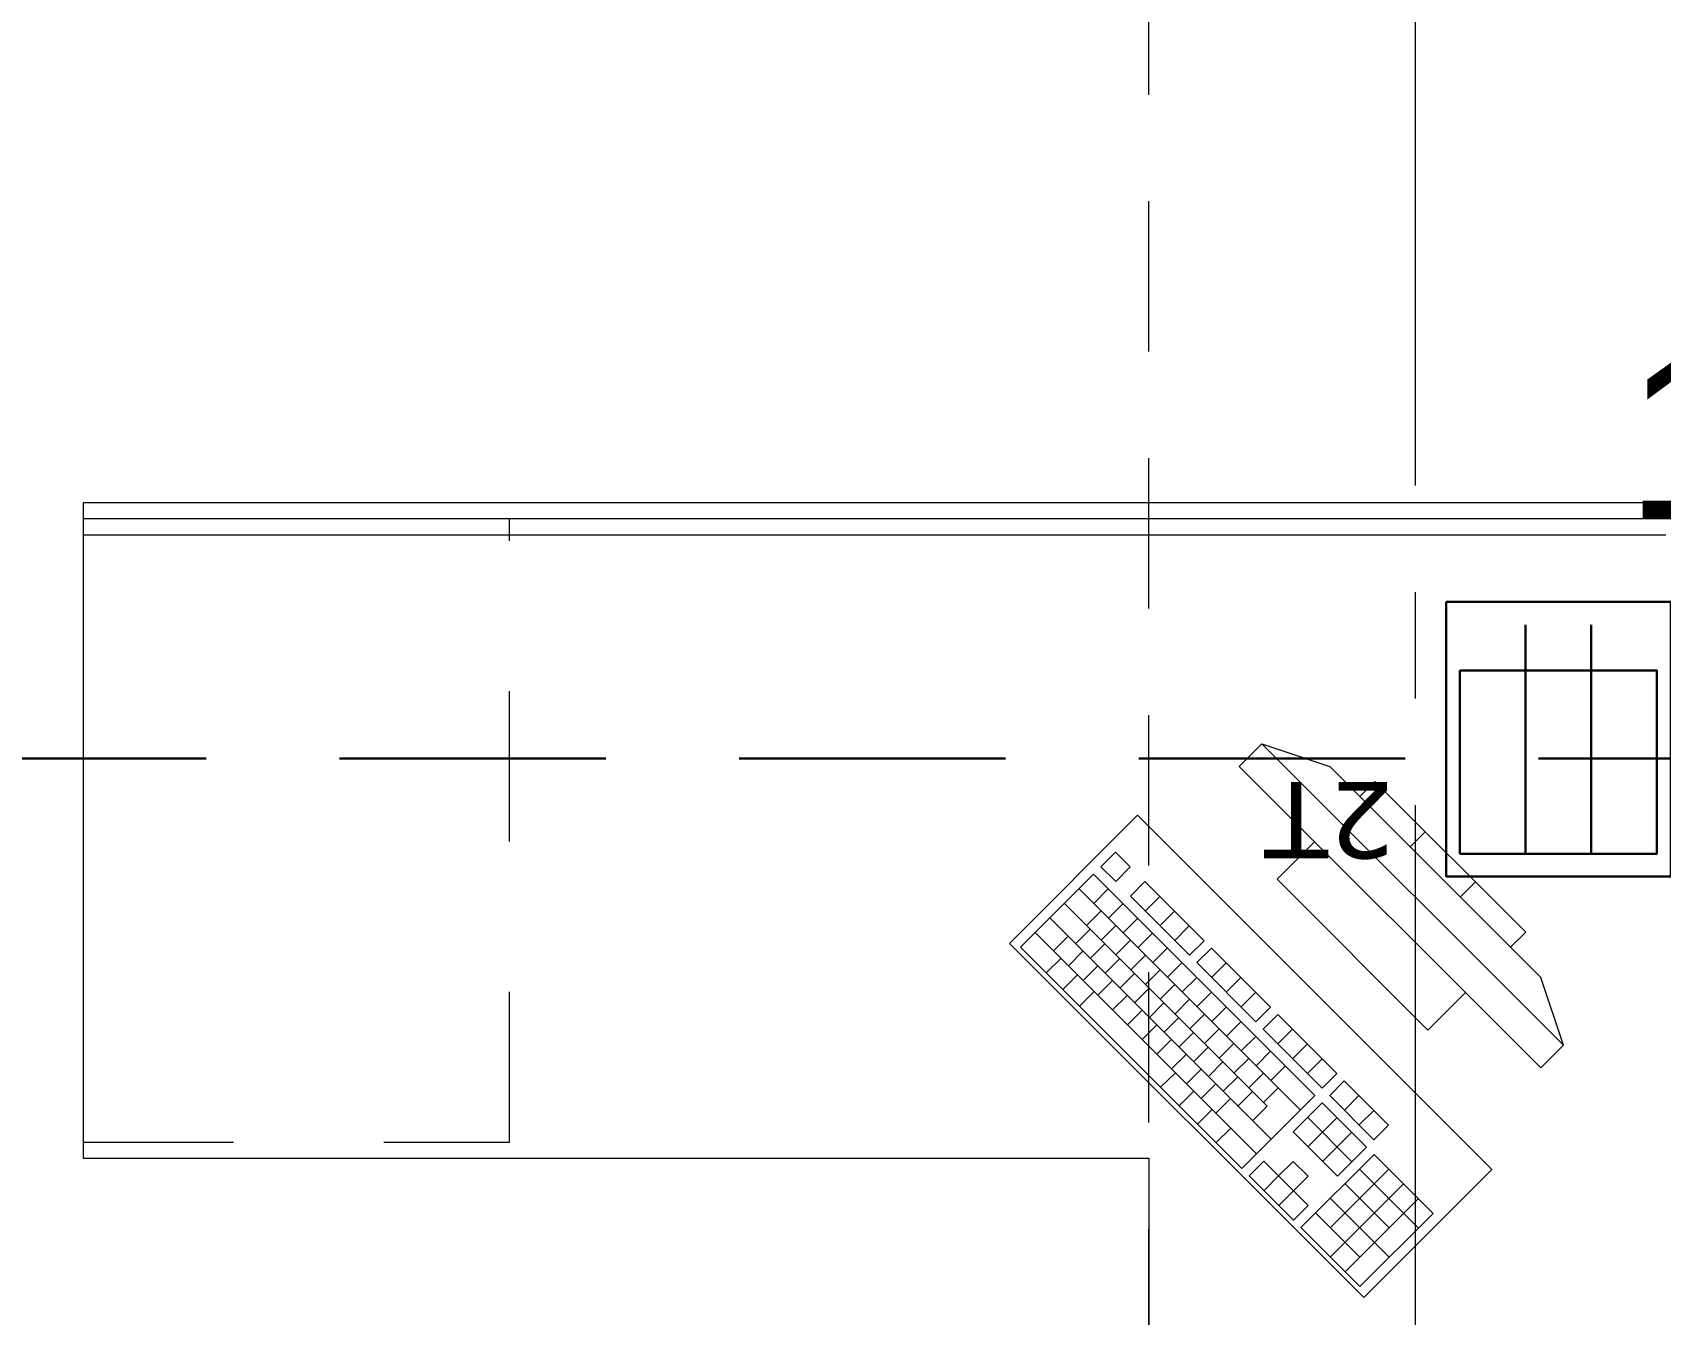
# Model space of a CAD drawing. Header units: inches. Extents: x -19 to 5698, y -728 to 92.
# Drawn here: x 200.022 to 201.55, y 19.872 to 21.075 of the extents above; entities that cross this region are included whole.
import ezdxf

# ---------------------------------------------------------------- set-up
doc = ezdxf.new("R2010")
doc.units = ezdxf.units.IN
doc.header["$MEASUREMENT"] = 0
for name, pattern in [('HIDDEN', [0.375, 0.25, -0.125]), ('Hidden Line', [0.195611, 0.141111, -0.0545]), ('Punto & Raya', [0.65, 0.5, -0.075, 0, -0.075]), ('Rayas', [0.282222, 0.141111, -0.141111])]:
    doc.linetypes.add(name, pattern=pattern)
doc.layers.get('0').update_dxf_attribs({"color": 61})
doc.layers.add('00 conduct tomacorr', color=120, linetype='HIDDEN', lineweight=30)
doc.layers.add('00 IE LUZ EMERGENCIA', color=253, linetype='Continuous', lineweight=0)
for name, color, linetype in [('02 _ ARQ _ ALB _ Ejes Generales', 251, 'Continuous'), ('08 _ STR _ EXT _ 09 Vigas', 251, 'Continuous'), ('Interior - Mobiliario', 7, 'Continuous')]:
    doc.layers.add(name, color=color, linetype=linetype)
doc.styles.add('Annotative', font='arial.ttf')

# ---------------------------------------------------------------- blocks, each defined once
blk = doc.blocks.new('CAJA POP UP 6 MODULOS')
at = {"layer": '00 conduct tomacorr', "linetype": 'Continuous'}
for p, q in [((-0.095, -0.165), (-0.095, -0.0151)), ((-0.052, -0.165), (-0.052, -0.0151)), ((0.052, -0.165), (0.052, -0.0151)), ((0.095, -0.165), (0.095, -0.0151)), ((0, -0.165), (0, -0.18))]:
    blk.add_line(p, q, dxfattribs=at)
for points in [[(-0.147, 0), (0.147, 0), (0.147, -0.18), (-0.147, -0.18)], [(0, 0), (0.147, 0), (0.147, -0.18), (0, -0.18)]]:
    blk.add_lwpolyline(points, close=True, dxfattribs=at)
for points in [[(-0.138, -0.045), (-0.009, -0.045), (-0.009, -0.165), (-0.138, -0.165), (-0.138, -0.045)], [(0.009, -0.045), (0.138, -0.045), (0.138, -0.165), (0.009, -0.165), (0.009, -0.045)]]:
    blk.add_lwpolyline(points, dxfattribs=at)
at = {"color": 1, "insert": (-0.1807, -0.168), "char_height": 0.05, "attachment_point": 1, "rotation": 180}
blk.add_mtext_dynamic_manual_height_columns('{\\fVerdana|b0|i0|c0|p34;2T}', width=0.000481, gutter_width=0.1561, heights=[0], dxfattribs=at)

msp = doc.modelspace()

# ---------------------------------------------------------------- linework, layer by layer
at = {"layer": '00 conduct tomacorr'}
msp.add_line((203.9354, 20.3937), (196.8738, 20.3937), dxfattribs=at)
at = {"layer": '02 _ ARQ _ ALB _ Ejes Generales', "color": 251, "linetype": 'Punto & Raya', "lineweight": 13, "true_color": 0x636466}
msp.add_line((201.32, 3.05), (201.32, 44.9), dxfattribs=at)
at = {"layer": '08 _ STR _ EXT _ 09 Vigas', "color": 251, "linetype": 'Hidden Line', "lineweight": 13, "true_color": 0x636466}
msp.add_line((201.07, 17.4), (201.07, 29.7), dxfattribs=at)
at = {"layer": 'Interior - Mobiliario', "color": 175, "linetype": 'Continuous', "lineweight": 13}
for p, q in [((200.07, 20.6337), (200.07, 20.6037)), ((201.555, 20.6337), (200.07, 20.6337)), ((200.07, 20.6037), (201.555, 20.6037)), ((201.176, 20.4076), (201.1548, 20.3864)), ((201.4589, 20.1248), (201.176, 20.4076)), ((201.176, 20.4076), (201.2397, 20.3864)), ((201.1548, 20.3864), (201.4377, 20.1036)), ((201.2397, 20.3864), (201.4377, 20.1884)), ((201.2821, 20.3723), (201.268, 20.3581)), ((201.4235, 20.2309), (201.2821, 20.3723)), ((201.268, 20.3581), (201.4094, 20.2167)), ((201.2255, 20.3157), (201.1902, 20.2804)), ((201.3669, 20.1743), (201.2255, 20.3157)), ((201.3151, 20.311), (201.3292, 20.3251)), ((201.0386, 20.3059), (201.0249, 20.2922)), ((201.0525, 20.2921), (201.0386, 20.3059)), ((201.0181, 20.2853), (200.9495, 20.2168)), ((201.2258, 20.0776), (201.0181, 20.2853)), ((201.0249, 20.2922), (201.0388, 20.2783)), ((201.0388, 20.2783), (201.0525, 20.2921)), ((201.0044, 20.2716), (201.2121, 20.0639)), ((201.0182, 20.2578), (201.0319, 20.2715)), ((201.0663, 20.2782), (201.0526, 20.2645)), ((201.1217, 20.2228), (201.0663, 20.2782)), ((201.1902, 20.2804), (201.3316, 20.1389)), ((201.3622, 20.2639), (201.3764, 20.278)), ((200.9906, 20.2579), (201.181, 20.0675)), ((201.032, 20.2439), (201.0458, 20.2576)), ((201.0526, 20.2645), (201.108, 20.2091)), ((201.0665, 20.2506), (201.0802, 20.2644)), ((200.9769, 20.2442), (201.1846, 20.0365)), ((201.0114, 20.2371), (201.0251, 20.2508)), ((201.0459, 20.2301), (201.0596, 20.2438)), ((201.0803, 20.2368), (201.094, 20.2505)), ((200.9632, 20.2305), (201.1709, 20.0228)), ((200.9805, 20.2132), (200.9942, 20.2269)), ((201.0012, 20.22), (201.0149, 20.2337)), ((201.0253, 20.2233), (201.039, 20.237)), ((201.0597, 20.2162), (201.0735, 20.2299)), ((201.0942, 20.223), (201.1079, 20.2367)), ((201.4094, 20.2167), (201.4235, 20.2309)), ((200.9495, 20.2168), (201.1572, 20.0091)), ((200.9944, 20.1993), (201.0081, 20.213)), ((201.015, 20.2061), (201.0287, 20.2198)), ((201.0391, 20.2094), (201.0528, 20.2232)), ((201.053, 20.1956), (201.0667, 20.2093)), ((201.0736, 20.2024), (201.0873, 20.2161)), ((201.108, 20.2091), (201.1217, 20.2228)), ((201.1286, 20.2159), (201.1149, 20.2022)), ((201.184, 20.1605), (201.1286, 20.2159)), ((200.9737, 20.1925), (200.9874, 20.2062)), ((201.0082, 20.1855), (201.0219, 20.1992)), ((201.0289, 20.1923), (201.0426, 20.206)), ((201.0668, 20.1817), (201.0805, 20.1955)), ((201.0874, 20.1885), (201.1012, 20.2022)), ((201.1149, 20.2022), (201.1703, 20.1468)), ((201.1288, 20.1883), (201.1425, 20.202)), ((200.9893, 20.177), (201.003, 20.1907)), ((201.0221, 20.1716), (201.0358, 20.1853)), ((201.0427, 20.1784), (201.0564, 20.1921)), ((201.0565, 20.1646), (201.0703, 20.1783)), ((201.0806, 20.1679), (201.0944, 20.1816)), ((201.1013, 20.1747), (201.115, 20.1884)), ((201.1426, 20.1745), (201.1563, 20.1882)), ((201.4589, 20.1248), (201.4377, 20.1884)), ((201.0049, 20.1614), (201.0186, 20.1751)), ((201.0359, 20.1578), (201.0496, 20.1715)), ((201.0704, 20.1507), (201.0841, 20.1644)), ((201.0945, 20.1541), (201.1082, 20.1678)), ((201.1151, 20.1608), (201.1288, 20.1746)), ((201.1565, 20.1606), (201.1702, 20.1744)), ((201.3316, 20.1389), (201.3669, 20.1743)), ((201.0498, 20.1439), (201.0635, 20.1576)), ((201.0842, 20.1369), (201.098, 20.1506)), ((201.1083, 20.1402), (201.1221, 20.1539)), ((201.129, 20.147), (201.1427, 20.1607)), ((201.1703, 20.1468), (201.184, 20.1605)), ((201.191, 20.1536), (201.1772, 20.1399)), ((201.2463, 20.0982), (201.191, 20.1536)), ((201.0636, 20.1301), (201.0773, 20.1438)), ((201.0981, 20.123), (201.1118, 20.1367)), ((201.1222, 20.1264), (201.1359, 20.1401)), ((201.1428, 20.1331), (201.1565, 20.1469)), ((201.1567, 20.1193), (201.1704, 20.133)), ((201.1772, 20.1399), (201.2326, 20.0845)), ((201.1911, 20.126), (201.2048, 20.1397)), ((201.0775, 20.1162), (201.0912, 20.13)), ((201.1119, 20.1092), (201.1257, 20.1229)), ((201.136, 20.1125), (201.1498, 20.1262)), ((201.1705, 20.1055), (201.1842, 20.1192)), ((201.2049, 20.1122), (201.2187, 20.1259)), ((201.4377, 20.1036), (201.4589, 20.1248)), ((201.0913, 20.1024), (201.105, 20.1161)), ((201.1051, 20.0885), (201.1189, 20.1023)), ((201.1258, 20.0953), (201.1395, 20.109)), ((201.1499, 20.0987), (201.1636, 20.1124)), ((201.1844, 20.0916), (201.1981, 20.1053)), ((201.2188, 20.0983), (201.2325, 20.112)), ((201.081, 20.0852), (201.0948, 20.0989)), ((201.119, 20.0747), (201.1327, 20.0884)), ((201.1396, 20.0815), (201.1533, 20.0952)), ((201.1637, 20.0848), (201.1774, 20.0985)), ((201.2326, 20.0845), (201.2463, 20.0982)), ((201.2533, 20.0913), (201.2396, 20.0776)), ((201.2948, 20.0497), (201.2533, 20.0913)), ((201.0984, 20.0679), (201.1121, 20.0816)), ((201.1328, 20.0608), (201.1466, 20.0746)), ((201.1535, 20.0676), (201.1672, 20.0814)), ((201.1572, 20.0091), (201.2258, 20.0776)), ((201.1776, 20.071), (201.1913, 20.0847)), ((201.2396, 20.0776), (201.2811, 20.036)), ((201.2534, 20.0637), (201.2671, 20.0774)), ((201.1157, 20.0506), (201.1294, 20.0643)), ((201.1673, 20.0538), (201.181, 20.0675)), ((201.2327, 20.0707), (201.2053, 20.0433)), ((201.219, 20.057), (201.2605, 20.0154)), ((201.2191, 20.0294), (201.2465, 20.0568)), ((201.2742, 20.0292), (201.2327, 20.0707)), ((201.2673, 20.0499), (201.281, 20.0636)), ((201.133, 20.0333), (201.1467, 20.047)), ((201.2053, 20.0433), (201.2468, 20.0017)), ((201.233, 20.0156), (201.2604, 20.043)), ((201.2811, 20.036), (201.2948, 20.0497)), ((201.2468, 20.0017), (201.2742, 20.0292)), ((201.1778, 20.0158), (201.1641, 20.0021)), ((201.1917, 20.002), (201.1778, 20.0158)), ((201.2054, 20.0157), (201.1917, 20.002)), ((201.2193, 20.0019), (201.2054, 20.0157)), ((201.2812, 20.0222), (201.2126, 19.9537)), ((201.3366, 19.9668), (201.2812, 20.0222)), ((201.1641, 20.0021), (201.2057, 19.9606)), ((201.178, 19.9883), (201.1917, 20.002)), ((201.1917, 20.002), (201.2055, 19.9881)), ((201.2055, 19.9881), (201.2193, 20.0019)), ((201.2402, 19.9535), (201.295, 20.0084)), ((201.2537, 19.9948), (201.2953, 19.9533)), ((201.2675, 20.0085), (201.3228, 19.9531)), ((201.1918, 19.9744), (201.2055, 19.9881)), ((201.2194, 19.9743), (201.2055, 19.9881)), ((201.24, 19.9811), (201.2954, 19.9257)), ((201.2403, 19.926), (201.3089, 19.9945)), ((201.2541, 19.9121), (201.3227, 19.9807)), ((201.2057, 19.9606), (201.2194, 19.9743)), ((201.2263, 19.9674), (201.2679, 19.9258)), ((201.268, 19.8983), (201.3366, 19.9668)), ((201.2126, 19.9537), (201.268, 19.8983))]:
    msp.add_line(p, q, dxfattribs=at)
at = {"layer": 'Interior - Mobiliario', "color": 175, "linetype": 'Rayas', "lineweight": 13}
for p, q in [((200.47, 20.0337), (200.47, 20.6187)), ((200.07, 20.0337), (200.47, 20.0337))]:
    msp.add_line(p, q, dxfattribs=at)
at = {"layer": 'Interior - Mobiliario', "color": 175, "linetype": 'Continuous', "lineweight": 13, "flags": 128}
for points in [[(201.57, 20.6187), (200.07, 20.6187), (200.07, 20.0187), (201.07, 20.0187), (201.07, 19.3187), (201.57, 19.3187)], [(201.0594, 20.3405), (200.9391, 20.2203), (201.2715, 19.8879), (201.3917, 20.0081)]]:
    msp.add_lwpolyline(points, close=True, dxfattribs=at)

# ---------------------------------------------------------------- block references
at = {"layer": '00 conduct tomacorr', "xscale": 1.432830642179531, "yscale": 1.432830642179531, "zscale": 1.432830642179531}
msp.add_blockref('CAJA POP UP 6 MODULOS', (201.5596, 20.5408), dxfattribs=at)

# ---------------------------------------------------------------- texts
at = {"layer": '00 IE LUZ EMERGENCIA', "style": 'Annotative'}
msp.add_attdef('1', (201.5168, 20.6187), '', height=0.1562, dxfattribs=at)

doc.saveas('drawing.dxf')
